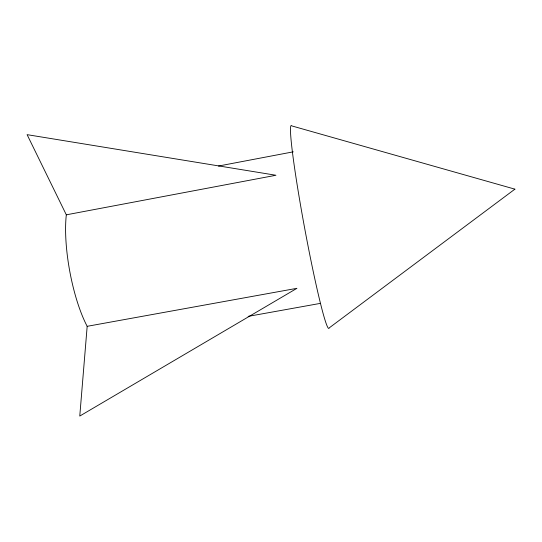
<?xml version="1.0" encoding="UTF-8"?>
<svg xmlns="http://www.w3.org/2000/svg" width="542" height="542" viewBox="0 0 542 542"><rect width="100%" height="100%" fill="white"/><g stroke="black" fill="none" stroke-linecap="round" stroke-linejoin="round"><path stroke-width="0.81" d="M87.174 326.318L79.769 416.06L296.935 288.317L87.174 326.318A76.124 21.016 79.5 0 1 66.32 214.822L27.1 134.653L275.959 175.262L66.32 214.822M218.487 166.042L293.263 151.835M248.148 316.372L320.485 303.357M514.9 189.158L329.312 327.815A103.204 5.522 79.5 0 1 304.76 228.731A103.204 5.522 79.5 0 1 291.901 125.94L514.9 189.158"/></g></svg>
